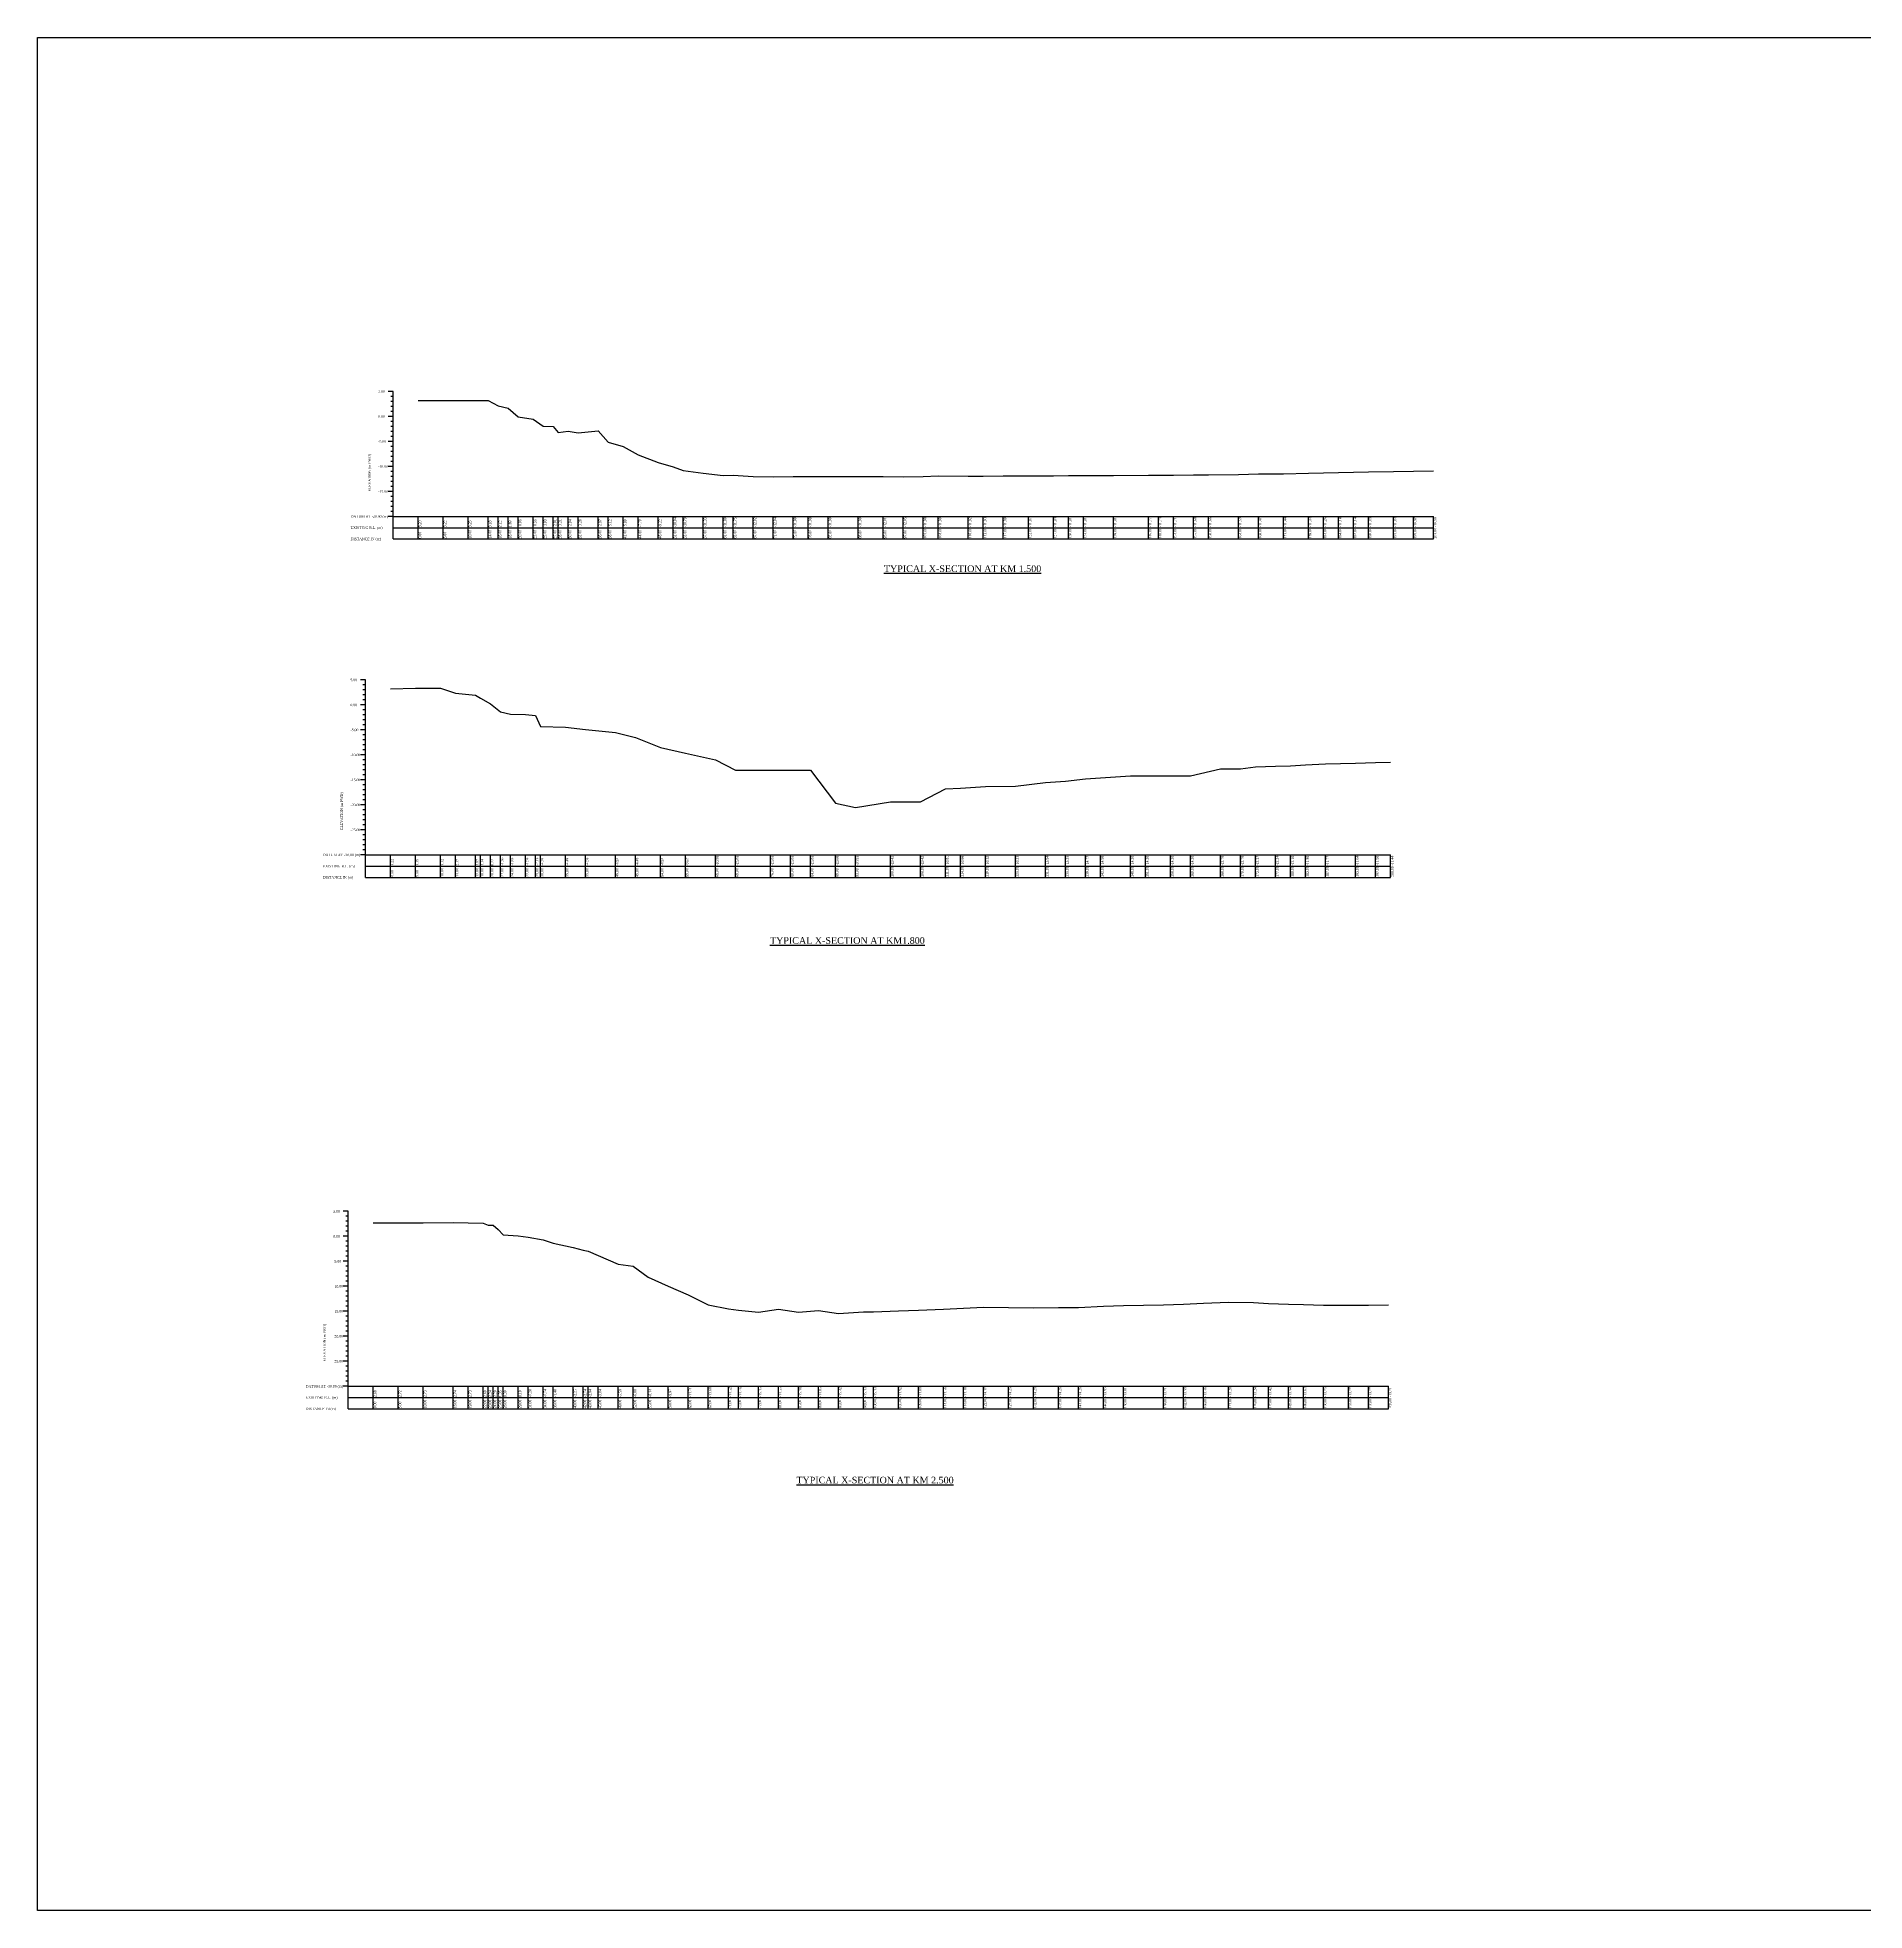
# Model space of a CAD drawing. Header units: metres. Extents: x -1354 to 3686, y -9962 to -7697.
# Drawn here: x -1354.2 to -988.8, y -9832.3 to -9457.6 of the extents above; entities that cross this region are included whole.
import ezdxf

# ---------------------------------------------------------------- set-up
doc = ezdxf.new("R2010")
doc.units = ezdxf.units.M
doc.styles.add('liza', font='times.ttf', dxfattribs={"height": 2})
doc.styles.get("Standard").update_dxf_attribs({"font": 'times.ttf'})

msp = doc.modelspace()

# ---------------------------------------------------------------- linework, layer by layer
at = {"color": 3, "linetype": 'Continuous', "lineweight": -3, "ltscale": 0.5}
for p, q in [((-1283.030589, -9528.433809), (-1284.030589, -9528.433809)), ((-1283.030589, -9529.433809), (-1283.530589, -9529.433809)), ((-1283.030589, -9530.433809), (-1283.530589, -9530.433809)), ((-1283.030589, -9531.433809), (-1283.530589, -9531.433809)), ((-1283.030589, -9557.933809), (-1283.030589, -9528.433809)), ((-1283.030589, -9533.433809), (-1284.030589, -9533.433809)), ((-1283.030589, -9532.433809), (-1283.530589, -9532.433809)), ((-1283.030589, -9534.433809), (-1283.530589, -9534.433809)), ((-1283.030589, -9535.433809), (-1283.530589, -9535.433809)), ((-1283.030589, -9538.433809), (-1284.030589, -9538.433809)), ((-1283.030589, -9536.433809), (-1283.530589, -9536.433809)), ((-1283.030589, -9537.433809), (-1283.530589, -9537.433809)), ((-1283.030589, -9539.433809), (-1283.530589, -9539.433809)), ((-1283.030589, -9540.433809), (-1283.530589, -9540.433809)), ((-1283.030589, -9541.433809), (-1283.530589, -9541.433809)), ((-1283.030589, -9542.433809), (-1283.530589, -9542.433809)), ((-1283.030589, -9543.433809), (-1284.030589, -9543.433809)), ((-1283.030589, -9544.433809), (-1283.530589, -9544.433809)), ((-1283.030589, -9545.433809), (-1283.530589, -9545.433809)), ((-1283.030589, -9546.433809), (-1283.530589, -9546.433809)), ((-1283.030589, -9548.433809), (-1284.030589, -9548.433809)), ((-1283.030589, -9547.433809), (-1283.530589, -9547.433809)), ((-1283.030589, -9549.433809), (-1283.530589, -9549.433809)), ((-1283.030589, -9550.433809), (-1283.530589, -9550.433809)), ((-1283.030589, -9553.433809), (-1284.030589, -9553.433809)), ((-1283.030589, -9551.433809), (-1283.530589, -9551.433809)), ((-1283.030589, -9552.433809), (-1283.530589, -9552.433809)), ((-1283.030589, -9553.433809), (-1075.030589, -9553.433809)), ((-1278.030589, -9557.933809), (-1278.030589, -9553.433809)), ((-1273.030589, -9557.933809), (-1273.030589, -9553.433809)), ((-1268.030589, -9557.933809), (-1268.030589, -9553.433809)), ((-1264.030589, -9557.933809), (-1264.030589, -9553.433809)), ((-1262.030589, -9557.933809), (-1262.030589, -9553.433809)), ((-1260.030589, -9557.933809), (-1260.030589, -9553.433809)), ((-1258.030589, -9557.933809), (-1258.030589, -9553.433809)), ((-1255.030589, -9557.933809), (-1255.030589, -9553.433809)), ((-1253.030589, -9557.933809), (-1253.030589, -9553.433809)), ((-1251.030589, -9557.933809), (-1251.030589, -9553.433809)), ((-1250.030589, -9557.933809), (-1250.030589, -9553.433809)), ((-1248.030589, -9557.933809), (-1248.030589, -9553.433809)), ((-1246.030589, -9557.933809), (-1246.030589, -9553.433809)), ((-1242.030589, -9557.933809), (-1242.030589, -9553.433809)), ((-1240.030589, -9557.933809), (-1240.030589, -9553.433809)), ((-1237.030589, -9557.933809), (-1237.030589, -9553.433809)), ((-1234.030589, -9557.933809), (-1234.030589, -9553.433809)), ((-1230.030589, -9557.933809), (-1230.030589, -9553.433809)), ((-1227.030589, -9557.933809), (-1227.030589, -9553.433809)), ((-1225.030589, -9557.933809), (-1225.030589, -9553.433809)), ((-1221.030589, -9557.933809), (-1221.030589, -9553.433809)), ((-1217.030589, -9557.933809), (-1217.030589, -9553.433809)), ((-1215.030589, -9557.933809), (-1215.030589, -9553.433809)), ((-1211.030589, -9557.933809), (-1211.030589, -9553.433809)), ((-1207.030589, -9557.933809), (-1207.030589, -9553.433809)), ((-1203.030589, -9557.933809), (-1203.030589, -9553.433809)), ((-1200.030589, -9557.933809), (-1200.030589, -9553.433809)), ((-1196.030589, -9557.933809), (-1196.030589, -9553.433809)), ((-1190.030589, -9557.933809), (-1190.030589, -9553.433809)), ((-1185.030589, -9557.933809), (-1185.030589, -9553.433809)), ((-1181.030589, -9557.933809), (-1181.030589, -9553.433809)), ((-1177.030589, -9557.933809), (-1177.030589, -9553.433809)), ((-1174.030589, -9557.933809), (-1174.030589, -9553.433809)), ((-1168.030589, -9557.933809), (-1168.030589, -9553.433809)), ((-1165.030589, -9557.933809), (-1165.030589, -9553.433809)), ((-1161.030589, -9557.933809), (-1161.030589, -9553.433809)), ((-1156.030589, -9557.933809), (-1156.030589, -9553.433809)), ((-1151.030589, -9557.933809), (-1151.030589, -9553.433809)), ((-1148.030589, -9557.933809), (-1148.030589, -9553.433809)), ((-1145.030589, -9557.933809), (-1145.030589, -9553.433809)), ((-1139.030589, -9557.933809), (-1139.030589, -9553.433809)), ((-1132.030589, -9557.933809), (-1132.030589, -9553.433809)), ((-1130.030589, -9557.933809), (-1130.030589, -9553.433809)), ((-1127.030589, -9557.933809), (-1127.030589, -9553.433809)), ((-1123.030589, -9557.933809), (-1123.030589, -9553.433809)), ((-1120.030589, -9557.933809), (-1120.030589, -9553.433809)), ((-1114.030589, -9557.933809), (-1114.030589, -9553.433809)), ((-1110.030589, -9557.933809), (-1110.030589, -9553.433809)), ((-1105.030589, -9557.933809), (-1105.030589, -9553.433809)), ((-1100.030589, -9557.933809), (-1100.030589, -9553.433809)), ((-1097.030589, -9557.933809), (-1097.030589, -9553.433809)), ((-1094.030589, -9557.933809), (-1094.030589, -9553.433809)), ((-1091.030589, -9557.933809), (-1091.030589, -9553.433809)), ((-1088.030589, -9557.933809), (-1088.030589, -9553.433809)), ((-1083.030589, -9557.933809), (-1083.030589, -9553.433809)), ((-1079.030589, -9557.933809), (-1079.030589, -9553.433809)), ((-1075.030589, -9557.933809), (-1075.030589, -9553.433809)), ((-1283.030589, -9555.683809), (-1075.030589, -9555.683809)), ((-1283.030589, -9557.933809), (-1075.030589, -9557.933809)), ((-1288.585628, -9586.127648), (-1289.585628, -9586.127648)), ((-1288.585628, -9587.127648), (-1289.085628, -9587.127648)), ((-1288.585628, -9625.627648), (-1288.585628, -9586.127648)), ((-1288.585628, -9591.127648), (-1289.585628, -9591.127648)), ((-1288.585628, -9588.127648), (-1289.085628, -9588.127648)), ((-1288.585628, -9589.127648), (-1289.085628, -9589.127648)), ((-1288.585628, -9590.127648), (-1289.085628, -9590.127648)), ((-1288.585628, -9592.127648), (-1289.085628, -9592.127648)), ((-1288.585628, -9593.127648), (-1289.085628, -9593.127648)), ((-1288.585628, -9594.127648), (-1289.085628, -9594.127648)), ((-1288.585628, -9595.127648), (-1289.085628, -9595.127648)), ((-1288.585628, -9596.127648), (-1289.585628, -9596.127648)), ((-1288.585628, -9597.127648), (-1289.085628, -9597.127648)), ((-1288.585628, -9598.127648), (-1289.085628, -9598.127648)), ((-1288.585628, -9599.127648), (-1289.085628, -9599.127648)), ((-1288.585628, -9601.127648), (-1289.585628, -9601.127648)), ((-1288.585628, -9600.127648), (-1289.085628, -9600.127648)), ((-1288.585628, -9602.127648), (-1289.085628, -9602.127648)), ((-1288.585628, -9606.127648), (-1289.585628, -9606.127648)), ((-1288.585628, -9603.127648), (-1289.085628, -9603.127648)), ((-1288.585628, -9604.127648), (-1289.085628, -9604.127648)), ((-1288.585628, -9605.127648), (-1289.085628, -9605.127648)), ((-1288.585628, -9607.127648), (-1289.085628, -9607.127648)), ((-1288.585628, -9608.127648), (-1289.085628, -9608.127648)), ((-1288.585628, -9609.127648), (-1289.085628, -9609.127648)), ((-1288.585628, -9610.127648), (-1289.085628, -9610.127648)), ((-1288.585628, -9611.127648), (-1289.585628, -9611.127648)), ((-1288.585628, -9612.127648), (-1289.085628, -9612.127648)), ((-1288.585628, -9613.127648), (-1289.085628, -9613.127648)), ((-1288.585628, -9614.127648), (-1289.085628, -9614.127648)), ((-1288.585628, -9616.127648), (-1289.585628, -9616.127648)), ((-1288.585628, -9615.127648), (-1289.085628, -9615.127648)), ((-1288.585628, -9617.127648), (-1289.085628, -9617.127648)), ((-1288.585628, -9621.127648), (-1289.585628, -9621.127648)), ((-1288.585628, -9618.127648), (-1289.085628, -9618.127648)), ((-1288.585628, -9619.127648), (-1289.085628, -9619.127648)), ((-1288.585628, -9620.127648), (-1289.085628, -9620.127648)), ((-1288.585628, -9621.127648), (-1083.585628, -9621.127648)), ((-1283.585628, -9625.627648), (-1283.585628, -9621.127648)), ((-1278.585628, -9625.627648), (-1278.585628, -9621.127648)), ((-1273.585628, -9625.627648), (-1273.585628, -9621.127648)), ((-1270.585628, -9625.627648), (-1270.585628, -9621.127648)), ((-1266.585628, -9625.627648), (-1266.585628, -9621.127648)), ((-1265.585628, -9625.627648), (-1265.585628, -9621.127648)), ((-1263.585628, -9625.627648), (-1263.585628, -9621.127648)), ((-1261.585628, -9625.627648), (-1261.585628, -9621.127648)), ((-1259.585628, -9625.627648), (-1259.585628, -9621.127648)), ((-1256.585628, -9625.627648), (-1256.585628, -9621.127648)), ((-1254.585628, -9625.627648), (-1254.585628, -9621.127648)), ((-1253.585628, -9625.627648), (-1253.585628, -9621.127648)), ((-1248.585628, -9625.627648), (-1248.585628, -9621.127648)), ((-1244.585628, -9625.627648), (-1244.585628, -9621.127648)), ((-1238.585628, -9625.627648), (-1238.585628, -9621.127648)), ((-1234.585628, -9625.627648), (-1234.585628, -9621.127648)), ((-1229.585628, -9625.627648), (-1229.585628, -9621.127648)), ((-1224.585628, -9625.627648), (-1224.585628, -9621.127648)), ((-1218.585628, -9625.627648), (-1218.585628, -9621.127648)), ((-1214.585628, -9625.627648), (-1214.585628, -9621.127648)), ((-1207.585628, -9625.627648), (-1207.585628, -9621.127648)), ((-1203.585628, -9625.627648), (-1203.585628, -9621.127648)), ((-1199.585628, -9625.627648), (-1199.585628, -9621.127648)), ((-1194.585628, -9625.627648), (-1194.585628, -9621.127648)), ((-1190.585628, -9625.627648), (-1190.585628, -9621.127648)), ((-1183.585628, -9625.627648), (-1183.585628, -9621.127648)), ((-1177.585628, -9625.627648), (-1177.585628, -9621.127648)), ((-1172.585628, -9625.627648), (-1172.585628, -9621.127648)), ((-1169.585628, -9625.627648), (-1169.585628, -9621.127648)), ((-1164.585628, -9625.627648), (-1164.585628, -9621.127648)), ((-1158.585628, -9625.627648), (-1158.585628, -9621.127648)), ((-1152.585628, -9625.627648), (-1152.585628, -9621.127648)), ((-1148.585628, -9625.627648), (-1148.585628, -9621.127648)), ((-1144.585628, -9625.627648), (-1144.585628, -9621.127648)), ((-1141.585628, -9625.627648), (-1141.585628, -9621.127648)), ((-1135.585628, -9625.627648), (-1135.585628, -9621.127648)), ((-1132.585628, -9625.627648), (-1132.585628, -9621.127648)), ((-1127.585628, -9625.627648), (-1127.585628, -9621.127648)), ((-1123.585628, -9625.627648), (-1123.585628, -9621.127648)), ((-1117.585628, -9625.627648), (-1117.585628, -9621.127648)), ((-1113.585628, -9625.627648), (-1113.585628, -9621.127648)), ((-1110.585628, -9625.627648), (-1110.585628, -9621.127648)), ((-1106.585628, -9625.627648), (-1106.585628, -9621.127648)), ((-1103.585628, -9625.627648), (-1103.585628, -9621.127648)), ((-1100.585628, -9625.627648), (-1100.585628, -9621.127648)), ((-1096.585628, -9625.627648), (-1096.585628, -9621.127648)), ((-1090.585628, -9625.627648), (-1090.585628, -9621.127648)), ((-1086.585628, -9625.627648), (-1086.585628, -9621.127648)), ((-1083.585628, -9625.627648), (-1083.585628, -9621.127648)), ((-1288.585628, -9623.377648), (-1083.585628, -9623.377648)), ((-1288.585628, -9625.627648), (-1083.585628, -9625.627648)), ((-1292.019187, -9692.429573), (-1293.019187, -9692.429573)), ((-1292.019187, -9731.929573), (-1292.019187, -9692.429573)), ((-1292.019187, -9693.429573), (-1292.519187, -9693.429573)), ((-1292.019187, -9694.429573), (-1292.519187, -9694.429573)), ((-1292.019187, -9695.429573), (-1292.519187, -9695.429573)), ((-1292.019187, -9696.429573), (-1292.519187, -9696.429573)), ((-1292.019187, -9697.429573), (-1293.019187, -9697.429573)), ((-1292.019187, -9698.429573), (-1292.519187, -9698.429573)), ((-1292.019187, -9699.429573), (-1292.519187, -9699.429573)), ((-1292.019187, -9700.429573), (-1292.519187, -9700.429573)), ((-1292.019187, -9702.429573), (-1293.019187, -9702.429573)), ((-1292.019187, -9701.429573), (-1292.519187, -9701.429573)), ((-1292.019187, -9703.429573), (-1292.519187, -9703.429573)), ((-1292.019187, -9707.429573), (-1293.019187, -9707.429573)), ((-1292.019187, -9704.429573), (-1292.519187, -9704.429573)), ((-1292.019187, -9705.429573), (-1292.519187, -9705.429573)), ((-1292.019187, -9706.429573), (-1292.519187, -9706.429573)), ((-1292.019187, -9708.429573), (-1292.519187, -9708.429573)), ((-1292.019187, -9709.429573), (-1292.519187, -9709.429573)), ((-1292.019187, -9710.429573), (-1292.519187, -9710.429573)), ((-1292.019187, -9711.429573), (-1292.519187, -9711.429573)), ((-1292.019187, -9712.429573), (-1293.019187, -9712.429573)), ((-1292.019187, -9713.429573), (-1292.519187, -9713.429573)), ((-1292.019187, -9714.429573), (-1292.519187, -9714.429573)), ((-1292.019187, -9715.429573), (-1292.519187, -9715.429573)), ((-1292.019187, -9717.429573), (-1293.019187, -9717.429573)), ((-1292.019187, -9716.429573), (-1292.519187, -9716.429573)), ((-1292.019187, -9718.429573), (-1292.519187, -9718.429573)), ((-1292.019187, -9722.429573), (-1293.019187, -9722.429573)), ((-1292.019187, -9719.429573), (-1292.519187, -9719.429573)), ((-1292.019187, -9720.429573), (-1292.519187, -9720.429573)), ((-1292.019187, -9721.429573), (-1292.519187, -9721.429573)), ((-1292.019187, -9723.429573), (-1292.519187, -9723.429573)), ((-1292.019187, -9724.429573), (-1292.519187, -9724.429573)), ((-1292.019187, -9725.429573), (-1292.519187, -9725.429573)), ((-1292.019187, -9726.429573), (-1292.519187, -9726.429573)), ((-1292.019187, -9727.429573), (-1293.019187, -9727.429573)), ((-1292.019187, -9727.429573), (-1084.019187, -9727.429573)), ((-1292.019187, -9729.679573), (-1084.019187, -9729.679573)), ((-1287.019187, -9731.929573), (-1287.019187, -9727.429573)), ((-1282.019187, -9731.929573), (-1282.019187, -9727.429573)), ((-1277.019187, -9731.929573), (-1277.019187, -9727.429573)), ((-1271.019187, -9731.929573), (-1271.019187, -9727.429573)), ((-1268.019187, -9731.929573), (-1268.019187, -9727.429573)), ((-1265.019187, -9731.929573), (-1265.019187, -9727.429573)), ((-1264.019187, -9731.929573), (-1264.019187, -9727.429573)), ((-1263.019187, -9731.929573), (-1263.019187, -9727.429573)), ((-1262.019187, -9731.929573), (-1262.019187, -9727.429573)), ((-1261.019187, -9731.929573), (-1261.019187, -9727.429573)), ((-1258.019187, -9731.929573), (-1258.019187, -9727.429573)), ((-1256.019187, -9731.929573), (-1256.019187, -9727.429573)), ((-1253.019187, -9731.929573), (-1253.019187, -9727.429573)), ((-1251.019187, -9731.929573), (-1251.019187, -9727.429573)), ((-1247.019187, -9731.929573), (-1247.019187, -9727.429573)), ((-1245.019187, -9731.929573), (-1245.019187, -9727.429573)), ((-1244.019187, -9731.929573), (-1244.019187, -9727.429573)), ((-1242.019187, -9731.929573), (-1242.019187, -9727.429573)), ((-1238.019187, -9731.929573), (-1238.019187, -9727.429573)), ((-1235.019187, -9731.929573), (-1235.019187, -9727.429573)), ((-1232.019187, -9731.929573), (-1232.019187, -9727.429573)), ((-1228.019187, -9731.929573), (-1228.019187, -9727.429573)), ((-1224.019187, -9731.929573), (-1224.019187, -9727.429573)), ((-1220.019187, -9731.929573), (-1220.019187, -9727.429573)), ((-1216.019187, -9731.929573), (-1216.019187, -9727.429573)), ((-1214.019187, -9731.929573), (-1214.019187, -9727.429573)), ((-1210.019187, -9731.929573), (-1210.019187, -9727.429573)), ((-1206.019187, -9731.929573), (-1206.019187, -9727.429573)), ((-1202.019187, -9731.929573), (-1202.019187, -9727.429573)), ((-1198.019187, -9731.929573), (-1198.019187, -9727.429573)), ((-1194.019187, -9731.929573), (-1194.019187, -9727.429573)), ((-1189.019187, -9731.929573), (-1189.019187, -9727.429573)), ((-1187.019187, -9731.929573), (-1187.019187, -9727.429573)), ((-1182.019187, -9731.929573), (-1182.019187, -9727.429573)), ((-1178.019187, -9731.929573), (-1178.019187, -9727.429573)), ((-1173.019187, -9731.929573), (-1173.019187, -9727.429573)), ((-1169.019187, -9731.929573), (-1169.019187, -9727.429573)), ((-1165.019187, -9731.929573), (-1165.019187, -9727.429573)), ((-1160.019187, -9731.929573), (-1160.019187, -9727.429573)), ((-1155.019187, -9731.929573), (-1155.019187, -9727.429573)), ((-1150.019187, -9731.929573), (-1150.019187, -9727.429573)), ((-1146.019187, -9731.929573), (-1146.019187, -9727.429573)), ((-1141.019187, -9731.929573), (-1141.019187, -9727.429573)), ((-1137.019187, -9731.929573), (-1137.019187, -9727.429573)), ((-1129.019187, -9731.929573), (-1129.019187, -9727.429573)), ((-1125.019187, -9731.929573), (-1125.019187, -9727.429573)), ((-1121.019187, -9731.929573), (-1121.019187, -9727.429573)), ((-1116.019187, -9731.929573), (-1116.019187, -9727.429573)), ((-1111.019187, -9731.929573), (-1111.019187, -9727.429573)), ((-1108.019187, -9731.929573), (-1108.019187, -9727.429573)), ((-1104.019187, -9731.929573), (-1104.019187, -9727.429573)), ((-1101.019187, -9731.929573), (-1101.019187, -9727.429573)), ((-1097.019187, -9731.929573), (-1097.019187, -9727.429573)), ((-1092.019187, -9731.929573), (-1092.019187, -9727.429573)), ((-1088.019187, -9731.929573), (-1088.019187, -9727.429573)), ((-1084.019187, -9731.929573), (-1084.019187, -9727.429573)), ((-1292.019187, -9731.929573), (-1084.019187, -9731.929573))]:
    msp.add_line(p, q, dxfattribs=at)
msp.add_lwpolyline([(-1354.163206, -9457.616663), (-623.490289, -9457.616663), (-623.490289, -9832.297796), (-1354.163206, -9832.297796)], close=True, dxfattribs=at)
for points in [[(-1278.030589, -9530.231809), (-1273.030589, -9530.213809), (-1268.030589, -9530.203809), (-1264.030589, -9530.258809), (-1262.030589, -9531.312809), (-1260.030589, -9531.746809), (-1258.030589, -9533.496809), (-1255.030589, -9533.996809), (-1253.030589, -9535.366809), (-1251.030589, -9535.446809), (-1250.030589, -9536.646809), (-1248.030589, -9536.376809), (-1246.030589, -9536.716809), (-1242.030589, -9536.303809), (-1240.030589, -9538.553809), (-1237.030589, -9539.423809), (-1234.030589, -9541.133809), (-1230.030589, -9542.653809), (-1227.030589, -9543.473809), (-1225.030589, -9544.223809), (-1221.030589, -9544.763809), (-1217.030589, -9545.233809), (-1215.030589, -9545.183809), (-1211.030589, -9545.453809), (-1207.030589, -9545.473809), (-1203.030589, -9545.423809), (-1200.030589, -9545.413809), (-1196.030589, -9545.423809), (-1190.030589, -9545.423809), (-1185.030589, -9545.443809), (-1181.030589, -9545.483809), (-1177.030589, -9545.413809), (-1174.030589, -9545.333809), (-1168.030589, -9545.353809), (-1165.030589, -9545.363809), (-1161.030589, -9545.323809), (-1156.030589, -9545.303809), (-1151.030589, -9545.273809), (-1148.030589, -9545.243809), (-1145.030589, -9545.243809), (-1139.030589, -9545.243809), (-1132.030589, -9545.203809), (-1130.030589, -9545.173809), (-1127.030589, -9545.143809), (-1123.030589, -9545.113809), (-1120.030589, -9545.093809), (-1114.030589, -9545.023809), (-1110.030589, -9544.903809), (-1105.030589, -9544.873809), (-1100.030589, -9544.763809), (-1097.030589, -9544.693809), (-1094.030589, -9544.613809), (-1091.030589, -9544.573809), (-1088.030589, -9544.523809), (-1083.030589, -9544.463809), (-1079.030589, -9544.403809), (-1075.030589, -9544.333809)], [(-1283.585628, -9587.903648), (-1278.585628, -9587.773648), (-1273.585628, -9587.803648), (-1270.585628, -9588.759648), (-1266.585628, -9589.155648), (-1265.585628, -9589.785648), (-1263.585628, -9590.905648), (-1261.585628, -9592.485648), (-1259.585628, -9592.955648), (-1256.585628, -9593.055648), (-1254.585628, -9593.255648), (-1253.585628, -9595.477648), (-1248.585628, -9595.577648), (-1244.585628, -9596.057648), (-1238.585628, -9596.647648), (-1234.585628, -9597.617648), (-1229.585628, -9599.647648), (-1224.585628, -9600.797648), (-1218.585628, -9602.107648), (-1214.585628, -9604.177648), (-1207.585628, -9604.177648), (-1203.585628, -9604.177648), (-1199.585628, -9604.177648), (-1194.585628, -9610.807648), (-1190.585628, -9611.657648), (-1183.585628, -9610.547648), (-1177.585628, -9610.547648), (-1172.585628, -9607.937648), (-1169.585628, -9607.787648), (-1164.585628, -9607.447648), (-1158.585628, -9607.357648), (-1152.585628, -9606.667648), (-1148.585628, -9606.377648), (-1144.585628, -9605.897648), (-1141.585628, -9605.707648), (-1135.585628, -9605.327648), (-1132.585628, -9605.327648), (-1127.585628, -9605.327648), (-1123.585628, -9605.327648), (-1117.585628, -9603.887648), (-1113.585628, -9603.887648), (-1110.585628, -9603.497648), (-1106.585628, -9603.367648), (-1103.585628, -9603.307648), (-1100.585628, -9603.107648), (-1096.585628, -9602.897648), (-1090.585628, -9602.767648), (-1086.585628, -9602.627648), (-1083.585628, -9602.567648)], [(-1287.019187, -9694.744573), (-1282.019187, -9694.714573), (-1277.019187, -9694.703573), (-1271.019187, -9694.684573), (-1268.019187, -9694.700573), (-1265.019187, -9694.831573), (-1264.019187, -9695.191573), (-1263.019187, -9695.225573), (-1262.019187, -9696.075573), (-1261.019187, -9697.125573), (-1258.019187, -9697.325573), (-1256.019187, -9697.624573), (-1253.019187, -9698.165573), (-1251.019187, -9698.825573), (-1247.019187, -9699.679573), (-1245.019187, -9700.169573), (-1244.019187, -9700.369573), (-1242.019187, -9701.269573), (-1238.019187, -9703.019573), (-1235.019187, -9703.429573), (-1232.019187, -9705.569573), (-1228.019187, -9707.399573), (-1224.019187, -9709.139573), (-1220.019187, -9711.109573), (-1216.019187, -9711.949573), (-1214.019187, -9712.189573), (-1210.019187, -9712.579573), (-1206.019187, -9711.979573), (-1202.019187, -9712.609573), (-1198.019187, -9712.279573), (-1194.019187, -9712.849573), (-1189.019187, -9712.559573), (-1187.019187, -9712.559573), (-1182.019187, -9712.349573), (-1178.019187, -9712.229573), (-1173.019187, -9711.989573), (-1169.019187, -9711.809573), (-1165.019187, -9711.599573), (-1160.019187, -9711.679573), (-1155.019187, -9711.719573), (-1150.019187, -9711.689573), (-1146.019187, -9711.689573), (-1141.019187, -9711.379573), (-1137.019187, -9711.239573), (-1129.019187, -9711.139573), (-1125.019187, -9711.019573), (-1121.019187, -9710.789573), (-1116.019187, -9710.629573), (-1111.019187, -9710.669573), (-1108.019187, -9710.849573), (-1104.019187, -9710.969573), (-1101.019187, -9711.059573), (-1097.019187, -9711.179573), (-1092.019187, -9711.199573), (-1088.019187, -9711.199573), (-1084.019187, -9711.139573)]]:
    msp.add_lwpolyline(points, dxfattribs=at)

# ---------------------------------------------------------------- texts
at = {"color": 3, "linetype": 'Continuous', "lineweight": -3, "ltscale": 0.5, "char_height": 0.5, "attachment_point": 1, "style": 'liza'}
for s, insert, width in [('5.00', (-1286.030589, -9528.183809), 2), ('0.00', (-1286.030589, -9533.183809), 2), ('-5.00', (-1286.030589, -9538.183809), 2), ('-10.00', (-1286.030589, -9543.183809), 2), ('-15.00', (-1286.030589, -9548.183809), 2), ('DATUM AT -20.00 (m)', (-1291.530589, -9553.183809), 7.5), ('EXISTING R.L. (m)', (-1291.530589, -9555.433809), 7.5), ('DISTANCE IN (m)', (-1291.530589, -9557.683809), 7.5), ('5.00', (-1291.585628, -9585.877648), 2), ('0.00', (-1291.585628, -9590.877648), 2), ('-5.00', (-1291.585628, -9595.877648), 2), ('-10.00', (-1291.585628, -9600.877648), 2), ('-15.00', (-1291.585628, -9605.877648), 2), ('-20.00', (-1291.585628, -9610.877648), 2), ('-25.00', (-1291.585628, -9615.877648), 2), ('DATUM AT -30.00 (m)', (-1297.085628, -9620.877648), 7.5), ('EXISTING R.L. (m)', (-1297.085628, -9623.127648), 7.5), ('DISTANCE IN (m)', (-1297.085628, -9625.377648), 7.5), ('5.00', (-1295.019187, -9692.179573), 2), ('0.00', (-1295.019187, -9697.179573), 2), ('-5.00', (-1295.019187, -9702.179573), 2), ('-10.00', (-1295.019187, -9707.179573), 2), ('-15.00', (-1295.019187, -9712.179573), 2), ('-20.00', (-1295.019187, -9717.179573), 2), ('-25.00', (-1295.019187, -9722.179573), 2), ('DATUM AT -30.00 (m)', (-1300.519187, -9727.179573), 7.5), ('EXISTING R.L. (m)', (-1300.519187, -9729.429573), 7.5), ('DISTANCE IN (m)', (-1300.519187, -9731.679573), 7.5)]:
    msp.add_mtext(s, dxfattribs=dict(at, insert=insert, width=width))
at = {"color": 3, "linetype": 'Continuous', "lineweight": -3, "ltscale": 0.5, "char_height": 0.5, "attachment_point": 1, "rotation": 90, "style": 'liza'}
for s, insert, width in [('ELEVATION (m PWD)', (-1288.030589, -9548.433809), 10), ('3.20', (-1277.930589, -9555.583809), 2.15), ('3.22', (-1272.930589, -9555.583809), 2.15), ('3.23', (-1267.930589, -9555.583809), 2.15), ('3.18', (-1263.930589, -9555.583809), 2.15), ('2.12', (-1261.930589, -9555.583809), 2.15), ('1.69', (-1259.930589, -9555.583809), 2.15), ('-0.06', (-1257.930589, -9555.583809), 2.15), ('-0.56', (-1254.930589, -9555.583809), 2.15), ('-1.93', (-1252.930589, -9555.583809), 2.15), ('-2.01', (-1250.930589, -9555.583809), 2.15), ('-3.21', (-1249.930589, -9555.583809), 2.15), ('-2.94', (-1247.930589, -9555.583809), 2.15), ('-3.28', (-1245.930589, -9555.583809), 2.15), ('-2.87', (-1241.930589, -9555.583809), 2.15), ('-5.12', (-1239.930589, -9555.583809), 2.15), ('-5.99', (-1236.930589, -9555.583809), 2.15), ('-7.70', (-1233.930589, -9555.583809), 2.15), ('-9.22', (-1229.930589, -9555.583809), 2.15), ('-10.04', (-1226.930589, -9555.583809), 2.15), ('-10.79', (-1224.930589, -9555.583809), 2.15), ('-11.33', (-1220.930589, -9555.583809), 2.15), ('-11.80', (-1216.930589, -9555.583809), 2.15), ('-11.75', (-1214.930589, -9555.583809), 2.15), ('-12.02', (-1210.930589, -9555.583809), 2.15), ('-12.04', (-1206.930589, -9555.583809), 2.15), ('-11.99', (-1202.930589, -9555.583809), 2.15), ('-11.98', (-1199.930589, -9555.583809), 2.15), ('-11.99', (-1195.930589, -9555.583809), 2.15), ('-11.99', (-1189.930589, -9555.583809), 2.15), ('-12.01', (-1184.930589, -9555.583809), 2.15), ('-12.05', (-1180.930589, -9555.583809), 2.15), ('-11.98', (-1176.930589, -9555.583809), 2.15), ('-11.90', (-1173.930589, -9555.583809), 2.15), ('-11.92', (-1167.930589, -9555.583809), 2.15), ('-11.93', (-1164.930589, -9555.583809), 2.15), ('-11.89', (-1160.930589, -9555.583809), 2.15), ('-11.87', (-1155.930589, -9555.583809), 2.15), ('-11.84', (-1150.930589, -9555.583809), 2.15), ('-11.81', (-1147.930589, -9555.583809), 2.15), ('-11.81', (-1144.930589, -9555.583809), 2.15), ('-11.81', (-1138.930589, -9555.583809), 2.15), ('-11.77', (-1131.930589, -9555.583809), 2.15), ('-11.74', (-1129.930589, -9555.583809), 2.15), ('-11.71', (-1126.930589, -9555.583809), 2.15), ('-11.68', (-1122.930589, -9555.583809), 2.15), ('-11.66', (-1119.930589, -9555.583809), 2.15), ('-11.59', (-1113.930589, -9555.583809), 2.15), ('-11.47', (-1109.930589, -9555.583809), 2.15), ('-11.44', (-1104.930589, -9555.583809), 2.15), ('-11.33', (-1099.930589, -9555.583809), 2.15), ('-11.26', (-1096.930589, -9555.583809), 2.15), ('-11.18', (-1093.930589, -9555.583809), 2.15), ('-11.14', (-1090.930589, -9555.583809), 2.15), ('-11.09', (-1087.930589, -9555.583809), 2.15), ('-11.03', (-1082.930589, -9555.583809), 2.15), ('-10.97', (-1078.930589, -9555.583809), 2.15), ('-10.90', (-1074.930589, -9555.583809), 2.15), ('0.00', (-1277.930589, -9557.833809), 2.15), ('5.00', (-1272.930589, -9557.833809), 2.15), ('10.00', (-1267.930589, -9557.833809), 2.15), ('14.00', (-1263.930589, -9557.833809), 2.15), ('16.00', (-1261.930589, -9557.833809), 2.15), ('18.00', (-1259.930589, -9557.833809), 2.15), ('20.00', (-1257.930589, -9557.833809), 2.15), ('23.00', (-1254.930589, -9557.833809), 2.15), ('25.00', (-1252.930589, -9557.833809), 2.15), ('27.00', (-1250.930589, -9557.833809), 2.15), ('28.00', (-1249.930589, -9557.833809), 2.15), ('30.00', (-1247.930589, -9557.833809), 2.15), ('32.00', (-1245.930589, -9557.833809), 2.15), ('36.00', (-1241.930589, -9557.833809), 2.15), ('38.00', (-1239.930589, -9557.833809), 2.15), ('41.00', (-1236.930589, -9557.833809), 2.15), ('44.00', (-1233.930589, -9557.833809), 2.15), ('48.00', (-1229.930589, -9557.833809), 2.15), ('51.00', (-1226.930589, -9557.833809), 2.15), ('53.00', (-1224.930589, -9557.833809), 2.15), ('57.00', (-1220.930589, -9557.833809), 2.15), ('61.00', (-1216.930589, -9557.833809), 2.15), ('63.00', (-1214.930589, -9557.833809), 2.15), ('67.00', (-1210.930589, -9557.833809), 2.15), ('71.00', (-1206.930589, -9557.833809), 2.15), ('75.00', (-1202.930589, -9557.833809), 2.15), ('78.00', (-1199.930589, -9557.833809), 2.15), ('82.00', (-1195.930589, -9557.833809), 2.15), ('88.00', (-1189.930589, -9557.833809), 2.15), ('93.00', (-1184.930589, -9557.833809), 2.15), ('97.00', (-1180.930589, -9557.833809), 2.15), ('101.00', (-1176.930589, -9557.833809), 2.15), ('104.00', (-1173.930589, -9557.833809), 2.15), ('110.00', (-1167.930589, -9557.833809), 2.15), ('113.00', (-1164.930589, -9557.833809), 2.15), ('117.00', (-1160.930589, -9557.833809), 2.15), ('122.00', (-1155.930589, -9557.833809), 2.15), ('127.00', (-1150.930589, -9557.833809), 2.15), ('130.00', (-1147.930589, -9557.833809), 2.15), ('133.00', (-1144.930589, -9557.833809), 2.15), ('139.00', (-1138.930589, -9557.833809), 2.15), ('146.00', (-1131.930589, -9557.833809), 2.15), ('148.00', (-1129.930589, -9557.833809), 2.15), ('151.00', (-1126.930589, -9557.833809), 2.15), ('155.00', (-1122.930589, -9557.833809), 2.15), ('158.00', (-1119.930589, -9557.833809), 2.15), ('164.00', (-1113.930589, -9557.833809), 2.15), ('168.00', (-1109.930589, -9557.833809), 2.15), ('173.00', (-1104.930589, -9557.833809), 2.15), ('178.00', (-1099.930589, -9557.833809), 2.15), ('181.00', (-1096.930589, -9557.833809), 2.15), ('184.00', (-1093.930589, -9557.833809), 2.15), ('187.00', (-1090.930589, -9557.833809), 2.15), ('190.00', (-1087.930589, -9557.833809), 2.15), ('195.00', (-1082.930589, -9557.833809), 2.15), ('199.00', (-1078.930589, -9557.833809), 2.15), ('203.00', (-1074.930589, -9557.833809), 2.15), ('ELEVATION (m PWD)', (-1293.585628, -9616.127648), 10), ('-1.36', (-1261.485628, -9623.277648), 2.15), ('-1.83', (-1259.485628, -9623.277648), 2.15), ('-1.93', (-1256.485628, -9623.277648), 2.15), ('-2.13', (-1254.485628, -9623.277648), 2.15), ('-4.35', (-1253.485628, -9623.277648), 2.15), ('-4.45', (-1248.485628, -9623.277648), 2.15), ('-4.93', (-1244.485628, -9623.277648), 2.15), ('-5.52', (-1238.485628, -9623.277648), 2.15), ('-6.49', (-1234.485628, -9623.277648), 2.15), ('-8.52', (-1229.485628, -9623.277648), 2.15), ('-9.67', (-1224.485628, -9623.277648), 2.15), ('-10.98', (-1218.485628, -9623.277648), 2.15), ('-13.05', (-1214.485628, -9623.277648), 2.15), ('-13.05', (-1207.485628, -9623.277648), 2.15), ('-13.05', (-1203.485628, -9623.277648), 2.15), ('-13.05', (-1199.485628, -9623.277648), 2.15), ('-19.68', (-1194.485628, -9623.277648), 2.15), ('-20.53', (-1190.485628, -9623.277648), 2.15), ('-19.42', (-1183.485628, -9623.277648), 2.15), ('-19.42', (-1177.485628, -9623.277648), 2.15), ('-16.81', (-1172.485628, -9623.277648), 2.15), ('-16.66', (-1169.485628, -9623.277648), 2.15), ('-16.32', (-1164.485628, -9623.277648), 2.15), ('-16.23', (-1158.485628, -9623.277648), 2.15), ('-15.54', (-1152.485628, -9623.277648), 2.15), ('-15.25', (-1148.485628, -9623.277648), 2.15), ('-14.77', (-1144.485628, -9623.277648), 2.15), ('-14.58', (-1141.485628, -9623.277648), 2.15), ('-14.20', (-1135.485628, -9623.277648), 2.15), ('-14.20', (-1132.485628, -9623.277648), 2.15), ('-14.20', (-1127.485628, -9623.277648), 2.15), ('-14.20', (-1123.485628, -9623.277648), 2.15), ('-12.76', (-1117.485628, -9623.277648), 2.15), ('-12.76', (-1113.485628, -9623.277648), 2.15), ('-12.37', (-1110.485628, -9623.277648), 2.15), ('-12.24', (-1106.485628, -9623.277648), 2.15), ('-12.18', (-1103.485628, -9623.277648), 2.15), ('-11.98', (-1100.485628, -9623.277648), 2.15), ('-11.77', (-1096.485628, -9623.277648), 2.15), ('-11.64', (-1090.485628, -9623.277648), 2.15), ('-11.50', (-1086.485628, -9623.277648), 2.15), ('-11.44', (-1083.485628, -9623.277648), 2.15), ('0.00', (-1283.485628, -9625.527648), 2.15), ('3.22', (-1283.485628, -9623.277648), 2.15), ('5.00', (-1278.485628, -9625.527648), 2.15), ('3.35', (-1278.485628, -9623.277648), 2.15), ('10.00', (-1273.485628, -9625.527648), 2.15), ('3.32', (-1273.485628, -9623.277648), 2.15), ('13.00', (-1270.485628, -9625.527648), 2.15), ('2.37', (-1270.485628, -9623.277648), 2.15), ('17.00', (-1266.485628, -9625.527648), 2.15), ('1.97', (-1266.485628, -9623.277648), 2.15), ('18.00', (-1265.485628, -9625.527648), 2.15), ('1.34', (-1265.485628, -9623.277648), 2.15), ('0.22', (-1263.485628, -9623.277648), 2.15), ('20.00', (-1263.485628, -9625.527648), 2.15), ('22.00', (-1261.485628, -9625.527648), 2.15), ('24.00', (-1259.485628, -9625.527648), 2.15), ('27.00', (-1256.485628, -9625.527648), 2.15), ('29.00', (-1254.485628, -9625.527648), 2.15), ('30.00', (-1253.485628, -9625.527648), 2.15), ('35.00', (-1248.485628, -9625.527648), 2.15), ('39.00', (-1244.485628, -9625.527648), 2.15), ('45.00', (-1238.485628, -9625.527648), 2.15), ('49.00', (-1234.485628, -9625.527648), 2.15), ('54.00', (-1229.485628, -9625.527648), 2.15), ('59.00', (-1224.485628, -9625.527648), 2.15), ('65.00', (-1218.485628, -9625.527648), 2.15), ('69.00', (-1214.485628, -9625.527648), 2.15), ('76.00', (-1207.485628, -9625.527648), 2.15), ('80.00', (-1203.485628, -9625.527648), 2.15), ('84.00', (-1199.485628, -9625.527648), 2.15), ('89.00', (-1194.485628, -9625.527648), 2.15), ('93.00', (-1190.485628, -9625.527648), 2.15), ('100.00', (-1183.485628, -9625.527648), 2.15), ('106.00', (-1177.485628, -9625.527648), 2.15), ('111.00', (-1172.485628, -9625.527648), 2.15), ('114.00', (-1169.485628, -9625.527648), 2.15), ('119.00', (-1164.485628, -9625.527648), 2.15), ('125.00', (-1158.485628, -9625.527648), 2.15), ('131.00', (-1152.485628, -9625.527648), 2.15), ('135.00', (-1148.485628, -9625.527648), 2.15), ('139.00', (-1144.485628, -9625.527648), 2.15), ('142.00', (-1141.485628, -9625.527648), 2.15), ('148.00', (-1135.485628, -9625.527648), 2.15), ('151.00', (-1132.485628, -9625.527648), 2.15), ('156.00', (-1127.485628, -9625.527648), 2.15), ('160.00', (-1123.485628, -9625.527648), 2.15), ('166.00', (-1117.485628, -9625.527648), 2.15), ('170.00', (-1113.485628, -9625.527648), 2.15), ('173.00', (-1110.485628, -9625.527648), 2.15), ('177.00', (-1106.485628, -9625.527648), 2.15), ('180.00', (-1103.485628, -9625.527648), 2.15), ('183.00', (-1100.485628, -9625.527648), 2.15), ('187.00', (-1096.485628, -9625.527648), 2.15), ('193.00', (-1090.485628, -9625.527648), 2.15), ('197.00', (-1086.485628, -9625.527648), 2.15), ('200.00', (-1083.485628, -9625.527648), 2.15), ('ELEVATION (m PWD)', (-1297.019187, -9722.429573), 10), ('2.68', (-1286.919187, -9729.579573), 2.15), ('2.72', (-1281.919187, -9729.579573), 2.15), ('10.00', (-1276.919187, -9731.829573), 2.15), ('2.73', (-1276.919187, -9729.579573), 2.15), ('16.00', (-1270.919187, -9731.829573), 2.15), ('2.74', (-1270.919187, -9729.579573), 2.15), ('19.00', (-1267.919187, -9731.829573), 2.15), ('2.73', (-1267.919187, -9729.579573), 2.15), ('2.60', (-1264.919187, -9729.579573), 2.15), ('22.00', (-1264.919187, -9731.829573), 2.15), ('23.00', (-1263.919187, -9731.829573), 2.15), ('2.24', (-1263.919187, -9729.579573), 2.15), ('2.20', (-1262.919187, -9729.579573), 2.15), ('24.00', (-1262.919187, -9731.829573), 2.15), ('25.00', (-1261.919187, -9731.829573), 2.15), ('1.35', (-1261.919187, -9729.579573), 2.15), ('0.30', (-1260.919187, -9729.579573), 2.15), ('26.00', (-1260.919187, -9731.829573), 2.15), ('0.10', (-1257.919187, -9729.579573), 2.15), ('29.00', (-1257.919187, -9731.829573), 2.15), ('-0.20', (-1255.919187, -9729.579573), 2.15), ('31.00', (-1255.919187, -9731.829573), 2.15), ('-0.74', (-1252.919187, -9729.579573), 2.15), ('34.00', (-1252.919187, -9731.829573), 2.15), ('-1.40', (-1250.919187, -9729.579573), 2.15), ('36.00', (-1250.919187, -9731.829573), 2.15), ('40.00', (-1246.919187, -9731.829573), 2.15), ('-2.25', (-1246.919187, -9729.579573), 2.15), ('42.00', (-1244.919187, -9731.829573), 2.15), ('-2.74', (-1244.919187, -9729.579573), 2.15), ('43.00', (-1243.919187, -9731.829573), 2.15), ('-2.94', (-1243.919187, -9729.579573), 2.15), ('-3.84', (-1241.919187, -9729.579573), 2.15), ('45.00', (-1241.919187, -9731.829573), 2.15), ('49.00', (-1237.919187, -9731.829573), 2.15), ('-5.59', (-1237.919187, -9729.579573), 2.15), ('-6.00', (-1234.919187, -9729.579573), 2.15), ('52.00', (-1234.919187, -9731.829573), 2.15), ('-8.14', (-1231.919187, -9729.579573), 2.15), ('55.00', (-1231.919187, -9731.829573), 2.15), ('59.00', (-1227.919187, -9731.829573), 2.15), ('-9.97', (-1227.919187, -9729.579573), 2.15), ('63.00', (-1223.919187, -9731.829573), 2.15), ('-11.71', (-1223.919187, -9729.579573), 2.15), ('-13.68', (-1219.919187, -9729.579573), 2.15), ('67.00', (-1219.919187, -9731.829573), 2.15), ('71.00', (-1215.919187, -9731.829573), 2.15), ('-14.52', (-1215.919187, -9729.579573), 2.15), ('73.00', (-1213.919187, -9731.829573), 2.15), ('-14.76', (-1213.919187, -9729.579573), 2.15), ('77.00', (-1209.919187, -9731.829573), 2.15), ('-15.15', (-1209.919187, -9729.579573), 2.15), ('81.00', (-1205.919187, -9731.829573), 2.15), ('-14.55', (-1205.919187, -9729.579573), 2.15), ('-15.18', (-1201.919187, -9729.579573), 2.15), ('85.00', (-1201.919187, -9731.829573), 2.15), ('-14.85', (-1197.919187, -9729.579573), 2.15), ('89.00', (-1197.919187, -9731.829573), 2.15), ('93.00', (-1193.919187, -9731.829573), 2.15), ('-15.42', (-1193.919187, -9729.579573), 2.15), ('98.00', (-1188.919187, -9731.829573), 2.15), ('-15.13', (-1188.919187, -9729.579573), 2.15), ('100.00', (-1186.919187, -9731.829573), 2.15), ('-15.13', (-1186.919187, -9729.579573), 2.15), ('105.00', (-1181.919187, -9731.829573), 2.15), ('-14.92', (-1181.919187, -9729.579573), 2.15), ('-14.80', (-1177.919187, -9729.579573), 2.15), ('109.00', (-1177.919187, -9731.829573), 2.15), ('114.00', (-1172.919187, -9731.829573), 2.15), ('-14.56', (-1172.919187, -9729.579573), 2.15), ('-14.38', (-1168.919187, -9729.579573), 2.15), ('118.00', (-1168.919187, -9731.829573), 2.15), ('122.00', (-1164.919187, -9731.829573), 2.15), ('-14.17', (-1164.919187, -9729.579573), 2.15), ('127.00', (-1159.919187, -9731.829573), 2.15), ('-14.25', (-1159.919187, -9729.579573), 2.15), ('132.00', (-1154.919187, -9731.829573), 2.15), ('-14.29', (-1154.919187, -9729.579573), 2.15), ('137.00', (-1149.919187, -9731.829573), 2.15), ('-14.26', (-1149.919187, -9729.579573), 2.15), ('141.00', (-1145.919187, -9731.829573), 2.15), ('-14.26', (-1145.919187, -9729.579573), 2.15), ('146.00', (-1140.919187, -9731.829573), 2.15), ('-13.95', (-1140.919187, -9729.579573), 2.15), ('-13.81', (-1136.919187, -9729.579573), 2.15), ('150.00', (-1136.919187, -9731.829573), 2.15), ('158.00', (-1128.919187, -9731.829573), 2.15), ('-13.71', (-1128.919187, -9729.579573), 2.15), ('162.00', (-1124.919187, -9731.829573), 2.15), ('-13.59', (-1124.919187, -9729.579573), 2.15), ('166.00', (-1120.919187, -9731.829573), 2.15), ('-13.36', (-1120.919187, -9729.579573), 2.15), ('-13.20', (-1115.919187, -9729.579573), 2.15), ('171.00', (-1115.919187, -9731.829573), 2.15), ('176.00', (-1110.919187, -9731.829573), 2.15), ('-13.24', (-1110.919187, -9729.579573), 2.15), ('179.00', (-1107.919187, -9731.829573), 2.15), ('-13.42', (-1107.919187, -9729.579573), 2.15), ('183.00', (-1103.919187, -9731.829573), 2.15), ('-13.54', (-1103.919187, -9729.579573), 2.15), ('186.00', (-1100.919187, -9731.829573), 2.15), ('-13.63', (-1100.919187, -9729.579573), 2.15), ('190.00', (-1096.919187, -9731.829573), 2.15), ('-13.75', (-1096.919187, -9729.579573), 2.15), ('195.00', (-1091.919187, -9731.829573), 2.15), ('-13.77', (-1091.919187, -9729.579573), 2.15), ('199.00', (-1087.919187, -9731.829573), 2.15), ('-13.77', (-1087.919187, -9729.579573), 2.15), ('203.00', (-1083.919187, -9731.829573), 2.15), ('-13.71', (-1083.919187, -9729.579573), 2.15), ('0.00', (-1286.919187, -9731.829573), 2.15), ('5.00', (-1281.919187, -9731.829573), 2.15)]:
    msp.add_mtext(s, dxfattribs=dict(at, insert=insert, width=width))
at = {"color": 0, "linetype": 'ByBlock', "lineweight": 30, "char_height": 1.32684107, "width": 81.78181267, "attachment_point": 1}
for s, insert in [('{\\LTYPICAL X-SECTION AT KM 1.500}', (-1184.904678, -9563.217427)), ('{\\LTYPICAL X-SECTION AT KM1.800}', (-1207.688441, -9637.595479)), ('{\\LTYPICAL X-SECTION AT KM 2.500}', (-1202.415897, -9745.528223))]:
    msp.add_mtext(s, dxfattribs=dict(at, insert=insert))

doc.saveas('drawing.dxf')
